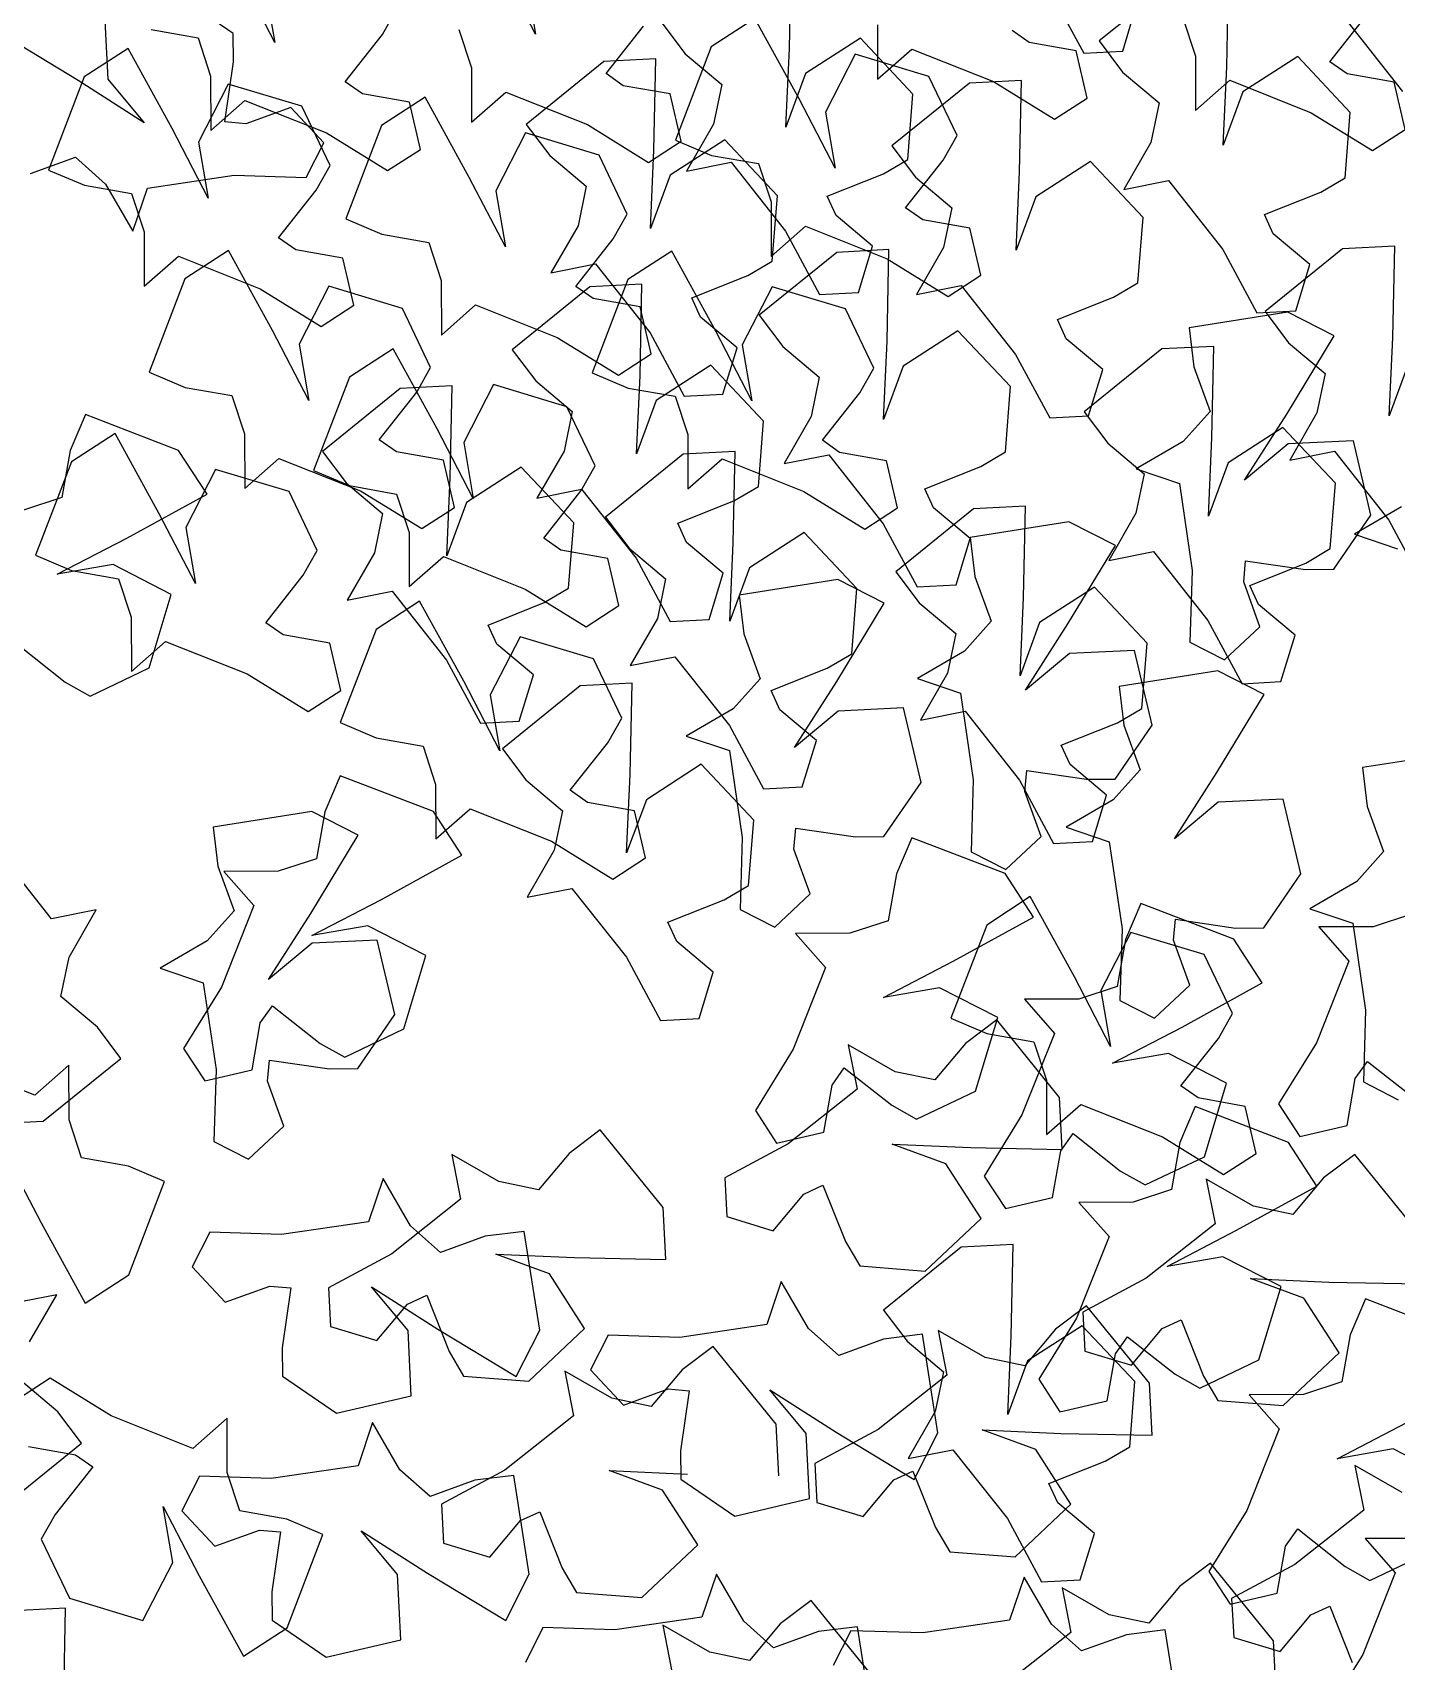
# Model space of a CAD drawing. Header units: millimetres. Extents: x 441061 to 442903, y 4515148 to 4515613.
# Drawn here: x 442316.4019 to 442316.5691, y 4515547.2613 to 4515547.461 of the extents above; entities that cross this region are included whole.
import ezdxf

# ---------------------------------------------------------------- set-up
doc = ezdxf.new("R2010")
doc.units = ezdxf.units.MM
doc.linetypes.add('CONTINUA', pattern=[0])
doc.layers.add('01_piscinas', color=254, linetype='Continuous')

# ---------------------------------------------------------------- blocks, each defined once
blk = doc.blocks.new('A$C21391103')
at = {"layer": '01_piscinas'}
for p, q in [((165.1853, 94.6298), (165.1498, 94.6981)), ((165.4343, 94.6156), (165.4362, 94.7054)), ((164.9294, 94.6217), (164.8939, 94.69)), ((164.9199, 94.6767), (164.9294, 94.6217)), ((165.1758, 94.6848), (165.1853, 94.6298)), ((165.8142, 94.6847), (165.738, 94.6231)), ((165.8633, 94.5977), (165.8652, 94.6874)), ((164.8887, 94.6304), (164.8357, 94.6668)), ((165.6896, 94.6731), (165.723, 94.6111)), ((164.7624, 94.6495), (164.7656, 94.5856)), ((165.0352, 94.6296), (165.0489, 94.6539)), ((165.4005, 94.6452), (165.3576, 94.6174)), ((165.4437, 94.5665), (165.4005, 94.6452)), ((165.7612, 94.6131), (165.7749, 94.6585)), ((165.8201, 94.6459), (165.8325, 94.6083)), ((165.9645, 94.6027), (166.0013, 94.6493)), ((164.7364, 94.5842), (164.6596, 94.6307)), ((164.808, 94.6344), (164.8541, 94.6262)), ((164.889, 94.6026), (164.8887, 94.6304)), ((164.9984, 94.583), (165.0352, 94.6296)), ((165.11, 94.6343), (165.1223, 94.5967)), ((165.2544, 94.5911), (165.2912, 94.6377)), ((165.309, 94.641), (165.3321, 94.6104)), ((165.5207, 94.639), (165.5208, 94.5857)), ((165.6695, 94.6215), (165.6527, 94.6334)), ((165.9823, 94.6412), (166.0357, 94.5736)), ((164.7854, 94.6158), (164.7425, 94.5879)), ((164.8286, 94.5371), (164.7854, 94.6158)), ((164.8541, 94.6262), (164.8664, 94.5886)), ((165.3576, 94.6174), (165.3225, 94.5259)), ((165.4309, 94.5387), (165.4343, 94.6156)), ((165.5039, 94.6258), (165.4502, 94.5911)), ((165.5555, 94.571), (165.5039, 94.6258)), ((165.5208, 94.5857), (165.5544, 94.6152)), ((165.5544, 94.6152), (165.6345, 94.5833)), ((165.7156, 94.6134), (165.6695, 94.6215)), ((165.7264, 94.5671), (165.7156, 94.6134)), ((165.723, 94.6111), (165.7612, 94.6131)), ((165.738, 94.6231), (165.7611, 94.5924)), ((164.8804, 94.5438), (164.889, 94.6026)), ((165.1223, 94.5967), (165.1225, 94.5434)), ((165.2522, 94.6029), (165.1761, 94.5413)), ((165.3033, 94.6056), (165.2522, 94.6029)), ((165.3014, 94.5159), (165.3033, 94.6056)), ((165.3321, 94.6104), (165.368, 94.5803)), ((165.4989, 94.6101), (165.4697, 94.5532)), ((165.571, 94.5884), (165.4989, 94.6101)), ((165.8325, 94.6083), (165.8326, 94.555)), ((165.8598, 94.5208), (165.8633, 94.5977)), ((165.9329, 94.6078), (165.8791, 94.5731)), ((165.9845, 94.553), (165.9329, 94.6078)), ((165.9813, 94.5908), (165.9645, 94.6027)), ((164.7425, 94.5879), (164.7074, 94.4965)), ((164.8013, 94.5427), (164.7364, 94.5842)), ((164.7656, 94.5856), (164.8013, 94.5427)), ((164.8664, 94.5886), (164.8666, 94.5353)), ((165.0153, 94.5711), (164.9984, 94.583)), ((165.2712, 94.5792), (165.2544, 94.5911)), ((165.4502, 94.5911), (165.4309, 94.5387)), ((165.6109, 94.5817), (165.5347, 94.5201)), ((165.5987, 94.5304), (165.571, 94.5884)), ((165.6619, 94.5844), (165.6109, 94.5817)), ((165.6345, 94.5833), (165.6944, 94.5463)), ((165.66, 94.4947), (165.6619, 94.5844)), ((165.7611, 94.5924), (165.7969, 94.5623)), ((165.8326, 94.555), (165.8662, 94.5845)), ((165.8662, 94.5845), (165.9462, 94.5526)), ((166.0274, 94.5826), (165.9813, 94.5908)), ((166.0382, 94.5364), (166.0274, 94.5826)), ((164.8838, 94.5807), (164.8546, 94.5238)), ((164.8666, 94.5353), (164.9001, 94.5648)), ((164.9559, 94.559), (164.8838, 94.5807)), ((164.9001, 94.5648), (164.9802, 94.5329)), ((165.0614, 94.563), (165.0153, 94.5711)), ((165.077, 94.568), (165.0341, 94.5402)), ((165.1202, 94.4893), (165.077, 94.568)), ((165.1225, 94.5434), (165.1561, 94.5729)), ((165.1561, 94.5729), (165.2361, 94.541)), ((165.3173, 94.5711), (165.2712, 94.5792)), ((165.3281, 94.5248), (165.3173, 94.5711)), ((165.368, 94.5803), (165.3598, 94.5416)), ((165.4792, 94.4982), (165.4437, 94.5665)), ((165.5505, 94.5069), (165.5555, 94.571)), ((165.6944, 94.5463), (165.7264, 94.5671)), ((165.8791, 94.5731), (165.8598, 94.5208)), ((164.945, 94.5579), (164.901, 94.5419)), ((164.9775, 94.5232), (164.945, 94.5579)), ((164.9836, 94.501), (164.9559, 94.559)), ((165.0722, 94.5167), (165.0614, 94.563)), ((165.4697, 94.5532), (165.4792, 94.4982)), ((165.7969, 94.5623), (165.7888, 94.5236)), ((165.9462, 94.5526), (166.0062, 94.5156)), ((165.9795, 94.4889), (165.9845, 94.553)), ((164.8641, 94.4688), (164.8286, 94.5371)), ((164.901, 94.5419), (164.8804, 94.5438)), ((164.9802, 94.5329), (165.0401, 94.4959)), ((165.0341, 94.5402), (164.999, 94.4487)), ((165.1754, 94.5329), (165.1462, 94.476)), ((165.2475, 94.5112), (165.1754, 94.5329)), ((165.1761, 94.5413), (165.1991, 94.5106)), ((165.2361, 94.541), (165.2961, 94.504)), ((165.3598, 94.5416), (165.3333, 94.4953)), ((166.0062, 94.5156), (166.0382, 94.5364)), ((164.8546, 94.5238), (164.8641, 94.4688)), ((164.9601, 94.4892), (164.9775, 94.5232)), ((165.2961, 94.504), (165.3281, 94.5248)), ((165.371, 94.526), (165.3172, 94.4913)), ((165.3225, 94.5259), (165.3578, 94.5109)), ((165.4225, 94.4712), (165.371, 94.526)), ((165.5347, 94.5201), (165.5578, 94.4895)), ((165.585, 94.5062), (165.5987, 94.5304)), ((165.7888, 94.5236), (165.7623, 94.4773)), ((164.6898, 94.493), (164.7338, 94.509)), ((164.7338, 94.509), (164.7633, 94.4826)), ((164.9699, 94.4768), (164.9836, 94.501)), ((165.0401, 94.4959), (165.0722, 94.5167)), ((165.1991, 94.5106), (165.235, 94.4805)), ((165.2752, 94.4532), (165.2475, 94.5112)), ((165.2979, 94.439), (165.3014, 94.5159)), ((165.3333, 94.4953), (165.3771, 94.5041)), ((165.3578, 94.5109), (165.4039, 94.5028)), ((165.3771, 94.5041), (165.4305, 94.4365)), ((165.4039, 94.5028), (165.4162, 94.4652)), ((165.5265, 94.4927), (165.5505, 94.5069)), ((165.5482, 94.4595), (165.585, 94.5062)), ((165.7297, 94.5048), (165.6759, 94.4701)), ((165.7812, 94.45), (165.7297, 94.5048)), ((164.7074, 94.4965), (164.7427, 94.4815)), ((164.8044, 94.4788), (164.8897, 94.4913)), ((164.8897, 94.4913), (164.9601, 94.4892)), ((165.1557, 94.421), (165.1202, 94.4893)), ((165.3172, 94.4913), (165.2979, 94.439)), ((165.4714, 94.4707), (165.5265, 94.4927)), ((165.5578, 94.4895), (165.5937, 94.4594)), ((165.6566, 94.4178), (165.66, 94.4947)), ((165.7623, 94.4773), (165.8061, 94.4861)), ((165.8061, 94.4861), (165.8595, 94.4185)), ((165.9555, 94.4747), (165.9795, 94.4889)), ((164.7427, 94.4815), (164.7888, 94.4733)), ((164.7633, 94.4826), (164.7901, 94.4365)), ((164.7888, 94.4733), (164.8011, 94.4357)), ((164.7901, 94.4365), (164.8044, 94.4788)), ((164.9331, 94.4301), (164.9699, 94.4768)), ((165.1462, 94.476), (165.1557, 94.421)), ((165.235, 94.4805), (165.2269, 94.4418)), ((165.4175, 94.4071), (165.4225, 94.4712)), ((165.48, 94.452), (165.4714, 94.4707)), ((165.6759, 94.4701), (165.6566, 94.4178)), ((165.9003, 94.4528), (165.9555, 94.4747)), ((165.2615, 94.429), (165.2752, 94.4532)), ((165.4162, 94.4652), (165.4164, 94.4118)), ((165.5651, 94.4476), (165.5482, 94.4595)), ((165.5937, 94.4594), (165.5855, 94.4206)), ((164.999, 94.4487), (165.0343, 94.4337)), ((165.2269, 94.4418), (165.2003, 94.3955)), ((165.4164, 94.4118), (165.4499, 94.4413)), ((165.4499, 94.4413), (165.53, 94.4095)), ((165.5159, 94.4219), (165.48, 94.452)), ((165.6112, 94.4395), (165.5651, 94.4476)), ((165.622, 94.3932), (165.6112, 94.4395)), ((165.7762, 94.3859), (165.7812, 94.45)), ((165.909, 94.434), (165.9003, 94.4528)), ((164.8011, 94.4357), (164.8013, 94.3824)), ((164.95, 94.4182), (164.9331, 94.4301)), ((165.0343, 94.4337), (165.0804, 94.4255)), ((165.0804, 94.4255), (165.0927, 94.388)), ((165.2247, 94.3823), (165.2615, 94.429)), ((165.4305, 94.4365), (165.4639, 94.3744)), ((165.5021, 94.3764), (165.5159, 94.4219)), ((165.9448, 94.4039), (165.909, 94.434)), ((166.0281, 94.4219), (165.977, 94.4192)), ((166.0262, 94.3322), (166.0281, 94.4219)), ((164.8013, 94.3824), (164.8348, 94.4119)), ((164.8348, 94.4119), (164.9149, 94.38)), ((164.884, 94.4175), (164.8412, 94.3897)), ((164.9273, 94.3389), (164.884, 94.4175)), ((164.9961, 94.4101), (164.95, 94.4182)), ((165.0069, 94.3638), (164.9961, 94.4101)), ((165.3188, 94.417), (165.2759, 94.3891)), ((165.362, 94.3383), (165.3188, 94.417)), ((165.3936, 94.3929), (165.4175, 94.4071)), ((165.4808, 94.4157), (165.4047, 94.3541)), ((165.5319, 94.4184), (165.4808, 94.4157)), ((165.53, 94.3287), (165.5319, 94.4184)), ((165.53, 94.4095), (165.5899, 94.3724)), ((165.5855, 94.4206), (165.559, 94.3744)), ((165.8595, 94.4185), (165.8929, 94.3564)), ((165.977, 94.4192), (165.9009, 94.3576)), ((164.8412, 94.3897), (164.8061, 94.2982)), ((165.2003, 94.3955), (165.2441, 94.4043)), ((165.2759, 94.3891), (165.2408, 94.2976)), ((165.2441, 94.4043), (165.2976, 94.3367)), ((165.3384, 94.371), (165.3936, 94.3929)), ((165.5899, 94.3724), (165.622, 94.3932)), ((165.931, 94.3584), (165.9448, 94.4039)), ((164.9149, 94.38), (164.9749, 94.343)), ((164.9825, 94.3824), (164.9533, 94.3255)), ((165.0546, 94.3607), (164.9825, 94.3824)), ((165.0927, 94.388), (165.0929, 94.3346)), ((165.2385, 94.3819), (165.1624, 94.3202)), ((165.2416, 94.3704), (165.2247, 94.3823)), ((165.2896, 94.3846), (165.2385, 94.3819)), ((165.2877, 94.2948), (165.2896, 94.3846)), ((165.4173, 94.3819), (165.388, 94.325)), ((165.4893, 94.3602), (165.4173, 94.3819)), ((165.4639, 94.3744), (165.5021, 94.3764)), ((165.559, 94.3744), (165.6028, 94.3831)), ((165.6028, 94.3831), (165.6562, 94.3155)), ((165.7522, 94.3717), (165.7762, 94.3859)), ((164.9749, 94.343), (165.0069, 94.3638)), ((165.0823, 94.3027), (165.0546, 94.3607)), ((165.0929, 94.3346), (165.1264, 94.3641)), ((165.1264, 94.3641), (165.2065, 94.3323)), ((165.2877, 94.3623), (165.2416, 94.3704)), ((165.2985, 94.316), (165.2877, 94.3623)), ((165.347, 94.3522), (165.3384, 94.371)), ((165.517, 94.3022), (165.4893, 94.3602)), ((165.6971, 94.3498), (165.7522, 94.3717)), ((165.8929, 94.3564), (165.931, 94.3584)), ((165.9009, 94.3576), (165.9239, 94.3269)), ((165.3829, 94.3221), (165.347, 94.3522)), ((165.4047, 94.3541), (165.4278, 94.3235)), ((165.7057, 94.331), (165.6971, 94.3498)), ((165.9232, 94.3569), (165.8264, 94.3416)), ((165.8264, 94.3416), (165.8311, 94.3035)), ((165.9687, 94.3337), (165.9232, 94.3569)), ((164.9627, 94.2705), (164.9273, 94.3389)), ((164.9533, 94.3255), (164.9627, 94.2705)), ((165.2065, 94.3323), (165.2665, 94.2952)), ((165.2976, 94.3367), (165.331, 94.2746)), ((165.3975, 94.27), (165.362, 94.3383)), ((165.5265, 94.2518), (165.53, 94.3287)), ((165.5996, 94.3388), (165.5458, 94.3041)), ((165.6512, 94.284), (165.5996, 94.3388)), ((165.7416, 94.3009), (165.7057, 94.331)), ((165.9222, 94.257), (165.9687, 94.3337)), ((165.9239, 94.3269), (165.9598, 94.2968)), ((166.0227, 94.2553), (166.0262, 94.3322)), ((165.0454, 94.3211), (165.0026, 94.2932)), ((165.0887, 94.2424), (165.0454, 94.3211)), ((165.1624, 94.3202), (165.1854, 94.2896)), ((165.2665, 94.2952), (165.2985, 94.316)), ((165.3691, 94.2766), (165.3829, 94.3221)), ((165.388, 94.325), (165.3975, 94.27)), ((165.4278, 94.3235), (165.4636, 94.2934)), ((165.6562, 94.3155), (165.6896, 94.2534)), ((165.7996, 94.3209), (165.7234, 94.2592)), ((165.8506, 94.3235), (165.7996, 94.3209)), ((165.8487, 94.2338), (165.8506, 94.3235)), ((164.8061, 94.2982), (164.8414, 94.2832)), ((165.0026, 94.2932), (164.9674, 94.2018)), ((165.0686, 94.2785), (165.0823, 94.3027)), ((165.2408, 94.2976), (165.2761, 94.2826)), ((165.2842, 94.2179), (165.2877, 94.2948)), ((165.3573, 94.3049), (165.3035, 94.2703)), ((165.4088, 94.2501), (165.3573, 94.3049)), ((165.4636, 94.2934), (165.4555, 94.2546)), ((165.5034, 94.2779), (165.517, 94.3022)), ((165.5458, 94.3041), (165.5265, 94.2518)), ((165.7278, 94.2554), (165.7416, 94.3009)), ((165.8311, 94.3035), (165.8471, 94.2595)), ((165.9598, 94.2968), (165.9517, 94.2581)), ((166.042, 94.3076), (166.0227, 94.2553)), ((164.8414, 94.2832), (164.8874, 94.2751)), ((165.0524, 94.282), (164.9763, 94.2203)), ((165.0318, 94.2319), (165.0686, 94.2785)), ((165.1035, 94.2846), (165.0524, 94.282)), ((165.1016, 94.1949), (165.1035, 94.2846)), ((165.1439, 94.286), (165.1147, 94.2291)), ((165.2159, 94.2643), (165.1439, 94.286)), ((165.1854, 94.2896), (165.2213, 94.2595)), ((165.2761, 94.2826), (165.3222, 94.2745)), ((165.4666, 94.2313), (165.5034, 94.2779)), ((165.6461, 94.2199), (165.6512, 94.284)), ((164.8874, 94.2751), (164.8998, 94.2375)), ((165.2436, 94.2063), (165.2159, 94.2643)), ((165.3035, 94.2703), (165.2842, 94.2179)), ((165.3222, 94.2745), (165.3345, 94.2369)), ((165.331, 94.2746), (165.3691, 94.2766)), ((164.7436, 94.2566), (164.7286, 94.2213)), ((164.8351, 94.2214), (164.7436, 94.2566)), ((165.2213, 94.2595), (165.2132, 94.2208)), ((165.4038, 94.186), (165.4088, 94.2501)), ((165.4555, 94.2546), (165.429, 94.2084)), ((165.6896, 94.2534), (165.7278, 94.2554)), ((165.7234, 94.2592), (165.7465, 94.2286)), ((165.8471, 94.2595), (165.8207, 94.2301)), ((165.8808, 94.1921), (165.9222, 94.257)), ((165.9517, 94.2581), (165.9251, 94.2118)), ((164.7728, 94.2379), (164.73, 94.2101)), ((164.8161, 94.1593), (164.7728, 94.2379)), ((164.8998, 94.2375), (164.8999, 94.1841)), ((165.0487, 94.2199), (165.0318, 94.2319)), ((165.1241, 94.1741), (165.0887, 94.2424)), ((165.3345, 94.2369), (165.3347, 94.1836)), ((165.4834, 94.2194), (165.4666, 94.2313)), ((165.8207, 94.2301), (165.7746, 94.2033)), ((165.8453, 94.1569), (165.8487, 94.2338)), ((165.9184, 94.2439), (165.8646, 94.2092)), ((165.9699, 94.1891), (165.9184, 94.2439)), ((165.9876, 94.2309), (165.9237, 94.2278)), ((166.0048, 94.1577), (165.9876, 94.2309)), ((164.7286, 94.2213), (164.7205, 94.1752)), ((164.8629, 94.1786), (164.8351, 94.2214)), ((164.8999, 94.1841), (164.9335, 94.2136)), ((164.9335, 94.2136), (165.0136, 94.1818)), ((164.9763, 94.2203), (164.9993, 94.1897)), ((165.0948, 94.2118), (165.0487, 94.2199)), ((165.1147, 94.2291), (165.1241, 94.1741)), ((165.2132, 94.2208), (165.1866, 94.1745)), ((165.3301, 94.2177), (165.2539, 94.156)), ((165.3811, 94.2204), (165.3301, 94.2177)), ((165.3792, 94.1306), (165.3811, 94.2204)), ((165.429, 94.2084), (165.4728, 94.2171)), ((165.4728, 94.2171), (165.5262, 94.1495)), ((165.5295, 94.2112), (165.4834, 94.2194)), ((165.6222, 94.2057), (165.6461, 94.2199)), ((165.7465, 94.2286), (165.7824, 94.1985)), ((165.9237, 94.2278), (165.8808, 94.1921)), ((165.9251, 94.2118), (165.9689, 94.2206)), ((165.9689, 94.2206), (166.0224, 94.153)), ((164.73, 94.2101), (164.6948, 94.1186)), ((164.8713, 94.2028), (164.8421, 94.1459)), ((164.9434, 94.1812), (164.8713, 94.2028)), ((164.9674, 94.2018), (165.0027, 94.1868)), ((165.1056, 94.1655), (165.0948, 94.2118)), ((165.1712, 94.205), (165.1174, 94.1704)), ((165.2227, 94.1502), (165.1712, 94.205)), ((165.23, 94.182), (165.2436, 94.2063)), ((165.3347, 94.1836), (165.3683, 94.2131)), ((165.3683, 94.2131), (165.4483, 94.1812)), ((165.5403, 94.165), (165.5295, 94.2112)), ((165.567, 94.1838), (165.6222, 94.2057)), ((165.7824, 94.1985), (165.7742, 94.1598)), ((165.7746, 94.2033), (165.8169, 94.1889)), ((165.8646, 94.2092), (165.8453, 94.1569)), ((164.9993, 94.1897), (165.0352, 94.1596)), ((165.0027, 94.1868), (165.0488, 94.1786)), ((165.0136, 94.1818), (165.0735, 94.1447)), ((165.0981, 94.118), (165.1016, 94.1949)), ((165.1866, 94.1745), (165.2304, 94.1832)), ((165.1932, 94.1354), (165.23, 94.182)), ((165.2304, 94.1832), (165.2839, 94.1156)), ((165.3799, 94.1719), (165.4038, 94.186)), ((165.4483, 94.1812), (165.5083, 94.1442)), ((165.5757, 94.165), (165.567, 94.1838)), ((165.8169, 94.1889), (165.8293, 94.1037)), ((165.9649, 94.125), (165.9699, 94.1891)), ((164.7205, 94.1752), (164.6829, 94.1628)), ((164.7843, 94.1353), (164.8629, 94.1786)), ((164.971, 94.1231), (164.9434, 94.1812)), ((165.0488, 94.1786), (165.0612, 94.141)), ((165.0735, 94.1447), (165.1056, 94.1655)), ((165.1174, 94.1704), (165.0981, 94.118)), ((165.3247, 94.1499), (165.3799, 94.1719)), ((165.6658, 94.1667), (165.6148, 94.164)), ((165.6639, 94.077), (165.6658, 94.1667)), ((166.0347, 94.166), (165.9886, 94.1392)), ((164.8515, 94.0909), (164.8161, 94.1593)), ((165.0352, 94.1596), (165.0271, 94.1209)), ((165.2177, 94.0861), (165.2227, 94.1502)), ((165.2539, 94.156), (165.277, 94.1254)), ((165.3333, 94.1311), (165.3247, 94.1499)), ((165.5083, 94.1442), (165.5403, 94.165)), ((165.5262, 94.1495), (165.5596, 94.0874)), ((165.6148, 94.164), (165.5386, 94.1024)), ((165.6115, 94.1349), (165.5757, 94.165)), ((165.7084, 94.1512), (165.6116, 94.1359)), ((165.754, 94.128), (165.7084, 94.1512)), ((165.7742, 94.1598), (165.7477, 94.1135)), ((165.9684, 94.1047), (166.0048, 94.1577)), ((166.0224, 94.153), (166.0558, 94.0909)), ((164.7159, 94.0999), (164.7843, 94.1353)), ((164.8421, 94.1459), (164.8515, 94.0909)), ((165.0612, 94.141), (165.0613, 94.0877)), ((165.21, 94.1235), (165.1932, 94.1354)), ((165.4488, 94.1407), (165.3951, 94.1061)), ((165.5004, 94.0859), (165.4488, 94.1407)), ((165.5977, 94.0894), (165.6115, 94.1349)), ((165.6116, 94.1359), (165.6163, 94.0978)), ((165.9886, 94.1392), (166.0309, 94.1249)), ((164.6948, 94.1186), (164.7301, 94.1036)), ((164.9574, 94.0989), (164.971, 94.1231)), ((165.0271, 94.1209), (165.0005, 94.0746)), ((165.2561, 94.1154), (165.21, 94.1235)), ((165.277, 94.1254), (165.3128, 94.0953)), ((165.3692, 94.101), (165.3333, 94.1311)), ((165.3758, 94.0537), (165.3792, 94.1306)), ((165.7075, 94.0512), (165.754, 94.128)), ((165.7477, 94.1135), (165.7915, 94.1222)), ((165.7915, 94.1222), (165.8449, 94.0546)), ((165.9409, 94.1109), (165.9649, 94.125)), ((164.7709, 94.1093), (164.7159, 94.0999)), ((164.7301, 94.1036), (164.7762, 94.0955)), ((164.8278, 94.0801), (164.7709, 94.1093)), ((165.0613, 94.0877), (165.0949, 94.1172)), ((165.0949, 94.1172), (165.175, 94.0853)), ((165.2669, 94.0691), (165.2561, 94.1154)), ((165.2839, 94.1156), (165.3173, 94.0536)), ((165.3951, 94.1061), (165.3758, 94.0537)), ((165.5386, 94.1024), (165.5617, 94.0717)), ((165.8293, 94.1037), (165.8272, 94.0332)), ((165.8799, 94.0924), (165.8818, 94.1129)), ((165.8818, 94.1129), (165.9406, 94.1044)), ((165.8858, 94.0889), (165.9409, 94.1109)), ((165.9406, 94.1044), (165.9684, 94.1047)), ((164.7762, 94.0955), (164.7886, 94.0579)), ((164.9206, 94.0523), (164.9574, 94.0989)), ((165.175, 94.0853), (165.2349, 94.0483)), ((165.1938, 94.072), (165.2177, 94.0861)), ((165.3128, 94.0953), (165.3047, 94.0566)), ((165.3554, 94.0556), (165.3692, 94.101)), ((165.4818, 94.0947), (165.385, 94.0794)), ((165.5273, 94.0715), (165.4818, 94.0947)), ((165.4954, 94.0218), (165.5004, 94.0859)), ((165.5596, 94.0874), (165.5977, 94.0894)), ((165.6163, 94.0978), (165.6323, 94.0538)), ((165.7335, 94.0871), (165.6797, 94.0524)), ((165.7851, 94.0323), (165.7335, 94.0871)), ((165.8959, 94.0484), (165.8799, 94.0924)), ((165.8944, 94.0701), (165.8858, 94.0889)), ((164.8062, 94.0081), (164.8278, 94.0801)), ((165.0005, 94.0746), (165.0444, 94.0833)), ((165.0715, 94.0736), (165.0287, 94.0458)), ((165.0444, 94.0833), (165.0978, 94.0157)), ((165.1147, 93.995), (165.0715, 94.0736)), ((165.1386, 94.05), (165.1938, 94.072)), ((165.385, 94.0794), (165.3896, 94.0414)), ((165.4808, 93.9948), (165.5273, 94.0715)), ((165.5617, 94.0717), (165.5975, 94.0416)), ((165.6605, 94.0001), (165.6639, 94.077)), ((165.9303, 94.04), (165.8944, 94.0701)), ((164.7886, 94.0579), (164.7887, 94.0046)), ((165.2349, 94.0483), (165.2669, 94.0691)), ((165.3047, 94.0566), (165.2782, 94.0103)), ((165.3173, 94.0536), (165.3554, 94.0556)), ((165.6323, 94.0538), (165.6059, 94.0244)), ((165.8449, 94.0546), (165.8783, 93.9925)), ((164.9375, 94.0404), (164.9206, 94.0523)), ((164.9835, 94.0322), (164.9375, 94.0404)), ((165.0287, 94.0458), (164.9935, 93.9543)), ((165.1472, 94.0312), (165.1386, 94.05)), ((165.17, 94.0385), (165.1407, 93.9816)), ((165.242, 94.0168), (165.17, 94.0385)), ((165.3896, 94.0414), (165.4056, 93.9974)), ((165.5975, 94.0416), (165.5894, 94.0029)), ((165.6797, 94.0524), (165.6605, 94.0001)), ((165.666, 93.9863), (165.7075, 94.0512)), ((165.8612, 94.0159), (165.8959, 94.0484)), ((165.9165, 93.9946), (165.9303, 94.04)), ((164.6773, 94.0308), (164.7239, 93.994)), ((164.7887, 94.0046), (164.8223, 94.034)), ((164.8223, 94.034), (164.9024, 94.0022)), ((164.9943, 93.9859), (164.9835, 94.0322)), ((165.1831, 94.0011), (165.1472, 94.0312)), ((165.4714, 94.0077), (165.4954, 94.0218)), ((165.6059, 94.0244), (165.5598, 93.9975)), ((165.7089, 94.022), (165.666, 93.9863)), ((165.7728, 94.0252), (165.7089, 94.022)), ((165.7901, 93.9519), (165.7728, 94.0252)), ((165.7801, 93.9682), (165.7851, 94.0323)), ((165.8272, 94.0332), (165.8612, 94.0159)), ((164.7482, 93.9804), (164.8062, 94.0081)), ((165.0978, 94.0157), (165.1312, 93.9537)), ((165.2697, 93.9588), (165.242, 94.0168)), ((165.2782, 94.0103), (165.322, 94.019)), ((165.322, 94.019), (165.3754, 93.9514)), ((165.4162, 93.9857), (165.4714, 94.0077)), ((164.7239, 93.994), (164.7482, 93.9804)), ((164.9024, 94.0022), (164.9623, 93.9651)), ((165.1502, 93.9266), (165.1147, 93.995)), ((165.2289, 93.9903), (165.1528, 93.9287)), ((165.1693, 93.9557), (165.1831, 94.0011)), ((165.28, 93.993), (165.2289, 93.9903)), ((165.2781, 93.9033), (165.28, 93.993)), ((165.4056, 93.9974), (165.3792, 93.9679)), ((165.4393, 93.9299), (165.4808, 93.9948)), ((165.5598, 93.9975), (165.6021, 93.9832)), ((165.5894, 94.0029), (165.5629, 93.9566)), ((165.8544, 94.0052), (165.7577, 93.9899)), ((165.7577, 93.9899), (165.7623, 93.9519)), ((165.9, 93.982), (165.8544, 94.0052)), ((165.8783, 93.9925), (165.9165, 93.9946)), ((164.9623, 93.9651), (164.9943, 93.9859)), ((165.1407, 93.9816), (165.1502, 93.9266)), ((165.4249, 93.9669), (165.4162, 93.9857)), ((165.6021, 93.9832), (165.6146, 93.898)), ((165.8535, 93.9053), (165.9, 93.982)), ((165.2561, 93.9346), (165.2697, 93.9588)), ((165.3792, 93.9679), (165.3331, 93.9411)), ((165.4607, 93.9368), (165.4249, 93.9669)), ((165.4822, 93.9656), (165.4393, 93.9299)), ((165.5461, 93.9687), (165.4822, 93.9656)), ((165.5634, 93.8955), (165.5461, 93.9687)), ((165.5629, 93.9566), (165.6067, 93.9654)), ((165.6067, 93.9654), (165.6601, 93.8978)), ((165.7561, 93.954), (165.7801, 93.9682)), ((164.9935, 93.9543), (165.0288, 93.9393)), ((165.1312, 93.9537), (165.1693, 93.9557)), ((165.3754, 93.9514), (165.4088, 93.8894)), ((165.7009, 93.9321), (165.7561, 93.954)), ((165.7537, 93.8989), (165.7901, 93.9519)), ((165.7623, 93.9519), (165.7783, 93.9079)), ((165.0288, 93.9393), (165.0749, 93.9312)), ((165.0749, 93.9312), (165.0872, 93.8936)), ((165.1528, 93.9287), (165.1758, 93.898)), ((165.2193, 93.888), (165.2561, 93.9346)), ((165.3331, 93.9411), (165.3755, 93.9268)), ((165.3755, 93.9268), (165.3879, 93.8415)), ((165.4469, 93.8914), (165.4607, 93.9368)), ((165.7096, 93.9133), (165.7009, 93.9321)), ((165.3477, 93.9134), (165.2939, 93.8787)), ((165.3992, 93.8586), (165.3477, 93.9134)), ((165.7454, 93.8832), (165.7096, 93.9133)), ((166.0934, 93.9254), (165.9966, 93.9101)), ((165.9966, 93.9101), (166.0012, 93.872)), ((164.9935, 93.9022), (164.9785, 93.8669)), ((165.085, 93.867), (164.9935, 93.9022)), ((165.0872, 93.8936), (165.0874, 93.8402)), ((165.1758, 93.898), (165.2117, 93.8679)), ((165.2746, 93.8264), (165.2781, 93.9033)), ((165.527, 93.8425), (165.5634, 93.8955)), ((165.6146, 93.898), (165.6125, 93.8275)), ((165.6601, 93.8978), (165.6935, 93.8357)), ((165.6652, 93.8866), (165.6671, 93.9072)), ((165.6671, 93.9072), (165.7258, 93.8987)), ((165.7258, 93.8987), (165.7537, 93.8989)), ((165.7783, 93.9079), (165.7519, 93.8784)), ((165.812, 93.8404), (165.8535, 93.9053)), ((165.2361, 93.876), (165.2193, 93.888)), ((165.2939, 93.8787), (165.2746, 93.8264)), ((165.4088, 93.8894), (165.4469, 93.8914)), ((165.6812, 93.8427), (165.6652, 93.8866)), ((165.7519, 93.8784), (165.7058, 93.8516)), ((165.7316, 93.8377), (165.7454, 93.8832)), ((165.9188, 93.8792), (165.8549, 93.8761)), ((165.9361, 93.806), (165.9188, 93.8792)), ((164.9656, 93.867), (164.8688, 93.8517)), ((165.0112, 93.8438), (164.9656, 93.867)), ((164.9785, 93.8669), (164.9704, 93.8208)), ((165.1128, 93.8242), (165.085, 93.867)), ((165.0874, 93.8402), (165.121, 93.8697)), ((165.121, 93.8697), (165.201, 93.8379)), ((165.2117, 93.8679), (165.2036, 93.8292)), ((165.2822, 93.8679), (165.2361, 93.876)), ((165.293, 93.8216), (165.2822, 93.8679)), ((165.8549, 93.8761), (165.812, 93.8404)), ((166.0012, 93.872), (166.0172, 93.828)), ((164.8688, 93.8517), (164.8735, 93.8136)), ((165.3942, 93.7945), (165.3992, 93.8586)), ((165.4385, 93.8302), (165.4404, 93.8508)), ((165.4404, 93.8508), (165.4992, 93.8422)), ((165.7058, 93.8516), (165.7481, 93.8373)), ((164.9647, 93.767), (165.0112, 93.8438)), ((165.201, 93.8379), (165.261, 93.8008)), ((165.3879, 93.8415), (165.3858, 93.771)), ((165.4545, 93.7862), (165.4385, 93.8302)), ((165.4992, 93.8422), (165.527, 93.8425)), ((165.5543, 93.8413), (165.5393, 93.806)), ((165.6458, 93.8062), (165.5543, 93.8413)), ((165.6465, 93.8102), (165.6812, 93.8427)), ((165.6935, 93.8357), (165.7316, 93.8377)), ((165.7481, 93.8373), (165.7606, 93.752)), ((164.7104, 93.7618), (164.657, 93.8294)), ((164.8735, 93.8136), (164.8895, 93.7696)), ((164.9704, 93.8208), (164.9328, 93.8084)), ((165.0341, 93.7809), (165.1128, 93.8242)), ((165.2036, 93.8292), (165.177, 93.7829)), ((165.261, 93.8008), (165.293, 93.8216)), ((165.6125, 93.8275), (165.6465, 93.8102)), ((166.0172, 93.828), (165.9909, 93.7985)), ((164.9328, 93.8084), (164.8794, 93.8083)), ((164.8794, 93.8083), (164.9089, 93.7747)), ((165.5393, 93.806), (165.5312, 93.7599)), ((165.6736, 93.7633), (165.6458, 93.8062)), ((165.8997, 93.753), (165.9361, 93.806)), ((165.9909, 93.7985), (165.9447, 93.7717)), ((165.177, 93.7829), (165.2209, 93.7917)), ((165.2209, 93.7917), (165.2743, 93.7241)), ((165.3703, 93.7803), (165.3942, 93.7945)), ((165.4198, 93.7537), (165.4545, 93.7862)), ((165.6706, 93.7836), (165.6278, 93.7557)), ((165.7139, 93.7049), (165.6706, 93.7836)), ((164.7542, 93.7706), (164.7104, 93.7618)), ((164.7277, 93.7243), (164.7542, 93.7706)), ((164.8895, 93.7696), (164.8631, 93.7402)), ((164.9089, 93.7747), (164.8771, 93.6946)), ((164.9232, 93.7022), (164.9647, 93.767)), ((164.9658, 93.7455), (165.0341, 93.7809)), ((165.3151, 93.7584), (165.3703, 93.7803)), ((165.3858, 93.771), (165.4198, 93.7537)), ((165.7789, 93.7769), (165.7639, 93.7416)), ((165.8703, 93.7417), (165.7789, 93.7769)), ((165.9447, 93.7717), (165.9871, 93.7574)), ((166.0446, 93.7663), (166.007, 93.7539)), ((165.0208, 93.7549), (164.9658, 93.7455)), ((165.0777, 93.7257), (165.0208, 93.7549)), ((165.3237, 93.7396), (165.3151, 93.7584)), ((165.5312, 93.7599), (165.4936, 93.7476)), ((165.6278, 93.7557), (165.5927, 93.6643)), ((165.595, 93.7201), (165.6736, 93.7633)), ((165.7606, 93.752), (165.7585, 93.6816)), ((165.8112, 93.7407), (165.8131, 93.7613)), ((165.8131, 93.7613), (165.8718, 93.7527)), ((165.8718, 93.7527), (165.8997, 93.753)), ((166.007, 93.7539), (165.9536, 93.7538)), ((165.9536, 93.7538), (165.9831, 93.7202)), ((165.9871, 93.7574), (165.9995, 93.6721)), ((164.8631, 93.7402), (164.817, 93.7134)), ((164.9661, 93.7379), (164.9232, 93.7022)), ((165.03, 93.741), (164.9661, 93.7379)), ((165.0473, 93.6678), (165.03, 93.741)), ((165.3596, 93.7095), (165.3237, 93.7396)), ((165.4936, 93.7476), (165.4403, 93.7474)), ((165.4403, 93.7474), (165.4698, 93.7139)), ((165.7691, 93.7485), (165.7399, 93.6916)), ((165.7639, 93.7416), (165.7557, 93.6955)), ((165.8412, 93.7268), (165.7691, 93.7485)), ((165.8272, 93.6967), (165.8112, 93.7407)), ((165.8982, 93.6989), (165.8703, 93.7417)), ((164.7196, 93.6856), (164.7277, 93.7243)), ((165.056, 93.6537), (165.0777, 93.7257)), ((165.2743, 93.7241), (165.3077, 93.662)), ((165.5267, 93.6846), (165.595, 93.7201)), ((165.8689, 93.6688), (165.8412, 93.7268)), ((165.9831, 93.7202), (165.9513, 93.6401)), ((164.817, 93.7134), (164.8593, 93.699)), ((165.3458, 93.664), (165.3596, 93.7095)), ((165.4698, 93.7139), (165.4379, 93.6338)), ((165.7493, 93.6366), (165.7139, 93.7049)), ((164.8771, 93.6946), (164.84, 93.6347)), ((164.8593, 93.699), (164.8718, 93.6138)), ((165.5816, 93.6941), (165.5267, 93.6846)), ((165.6386, 93.6649), (165.5816, 93.6941)), ((165.7557, 93.6955), (165.7181, 93.6831)), ((165.7399, 93.6916), (165.7493, 93.6366)), ((165.7925, 93.6642), (165.8272, 93.6967)), ((165.8195, 93.6556), (165.8982, 93.6989)), ((164.7554, 93.6555), (164.7196, 93.6856)), ((164.9152, 93.6596), (164.9271, 93.6764)), ((164.9271, 93.6764), (164.9738, 93.6396)), ((165.7181, 93.6831), (165.6648, 93.683)), ((165.6648, 93.683), (165.6943, 93.6494)), ((165.7585, 93.6816), (165.7925, 93.6642)), ((165.9995, 93.6721), (165.9974, 93.6017)), ((164.7785, 93.6248), (164.7554, 93.6555)), ((164.9071, 93.6135), (164.9152, 93.6596)), ((165.0109, 93.6148), (165.0473, 93.6678)), ((165.3077, 93.662), (165.3458, 93.664)), ((165.5927, 93.6643), (165.628, 93.6493)), ((165.6376, 93.6626), (165.6069, 93.6395)), ((165.6169, 93.5928), (165.6386, 93.6649)), ((165.6992, 93.5865), (165.6376, 93.6626)), ((165.7512, 93.6202), (165.8195, 93.6556)), ((165.8552, 93.6445), (165.8689, 93.6688)), ((164.9738, 93.6396), (164.998, 93.626)), ((164.998, 93.626), (165.056, 93.6537)), ((165.4918, 93.6383), (165.5006, 93.5945)), ((165.5381, 93.6118), (165.4918, 93.6383)), ((165.6069, 93.6395), (165.5768, 93.6037)), ((165.628, 93.6493), (165.6741, 93.6411)), ((165.6943, 93.6494), (165.6624, 93.5694)), ((165.6741, 93.6411), (165.6864, 93.6035)), ((165.8184, 93.5979), (165.8552, 93.6445)), ((165.9513, 93.6401), (165.9142, 93.5802)), ((164.7023, 93.5632), (164.7785, 93.6248)), ((164.84, 93.6347), (164.8608, 93.6027)), ((164.9224, 93.6025), (164.9243, 93.623)), ((164.9243, 93.623), (164.983, 93.6145)), ((165.4379, 93.6338), (165.4009, 93.5738)), ((165.8062, 93.6297), (165.7512, 93.6202)), ((165.8631, 93.6004), (165.8062, 93.6297)), ((165.9894, 93.605), (166.0014, 93.6219)), ((166.0014, 93.6219), (166.048, 93.5851)), ((164.6939, 93.5886), (164.6138, 93.6205)), ((164.7274, 93.6181), (164.6939, 93.5886)), ((164.7276, 93.5647), (164.7274, 93.6181)), ((164.8608, 93.6027), (164.9071, 93.6135)), ((164.8718, 93.6138), (164.8697, 93.5433)), ((164.983, 93.6145), (165.0109, 93.6148)), ((165.4761, 93.5987), (165.488, 93.6156)), ((165.488, 93.6156), (165.5346, 93.5788)), ((165.5768, 93.6037), (165.5381, 93.6118)), ((164.9384, 93.5585), (164.9224, 93.6025)), ((165.5006, 93.5945), (165.433, 93.5411)), ((165.4679, 93.5526), (165.4761, 93.5987)), ((165.5589, 93.5651), (165.6169, 93.5928)), ((165.6864, 93.6035), (165.6866, 93.5502)), ((165.8353, 93.586), (165.8184, 93.5979)), ((165.8414, 93.5284), (165.8631, 93.6004)), ((165.9813, 93.5589), (165.9894, 93.605)), ((165.9974, 93.6017), (166.0314, 93.5843)), ((165.5346, 93.5788), (165.5589, 93.5651)), ((165.6866, 93.5502), (165.7201, 93.5797)), ((165.7019, 93.5354), (165.6992, 93.5865)), ((165.7201, 93.5797), (165.8002, 93.5478)), ((165.8323, 93.5775), (165.8173, 93.5422)), ((165.9238, 93.5423), (165.8323, 93.5775)), ((165.8814, 93.5778), (165.8353, 93.586)), ((165.8922, 93.5316), (165.8814, 93.5778)), ((165.9142, 93.5802), (165.935, 93.5482)), ((164.6513, 93.5605), (164.7023, 93.5632)), ((164.7399, 93.5272), (164.7276, 93.5647)), ((164.9037, 93.526), (164.9384, 93.5585)), ((165.4009, 93.5738), (165.4217, 93.5418)), ((165.6624, 93.5694), (165.6254, 93.5094)), ((165.935, 93.5482), (165.9813, 93.5589)), ((164.8697, 93.5433), (164.9037, 93.526)), ((165.2487, 93.5547), (165.2181, 93.5316)), ((165.3104, 93.4785), (165.2487, 93.5547)), ((165.4217, 93.5418), (165.4679, 93.5526)), ((165.7006, 93.5343), (165.7125, 93.5511)), ((165.7125, 93.5511), (165.7591, 93.5143)), ((165.8002, 93.5478), (165.8601, 93.5108)), ((165.8173, 93.5422), (165.8092, 93.4961)), ((165.9517, 93.4995), (165.9238, 93.5423)), ((164.6646, 93.5317), (164.7001, 93.4634)), ((164.786, 93.519), (164.7399, 93.5272)), ((165.103, 93.5304), (165.1117, 93.4866)), ((165.1493, 93.5039), (165.103, 93.5304)), ((165.2181, 93.5316), (165.188, 93.4958)), ((165.433, 93.5411), (165.3709, 93.5077)), ((165.5352, 93.5408), (165.6122, 93.5373)), ((165.5876, 93.5215), (165.5352, 93.5408)), ((165.6122, 93.5373), (165.7019, 93.5354)), ((165.6925, 93.4882), (165.7006, 93.5343)), ((165.7834, 93.5007), (165.8414, 93.5284)), ((165.8601, 93.5108), (165.8922, 93.5316)), ((165.9889, 93.5307), (165.9583, 93.5076)), ((166.0506, 93.4545), (165.9889, 93.5307)), ((164.8213, 93.504), (164.786, 93.519)), ((165.6223, 93.4677), (165.5876, 93.5215)), ((165.7591, 93.5143), (165.7834, 93.5007)), ((164.7862, 93.4126), (164.8213, 93.504)), ((165.0356, 93.5069), (165.0213, 93.4645)), ((165.0624, 93.4607), (165.0356, 93.5069)), ((165.188, 93.4958), (165.1493, 93.5039)), ((165.3709, 93.5077), (165.3729, 93.4696)), ((165.4485, 93.4916), (165.4672, 93.5003)), ((165.4672, 93.5003), (165.4892, 93.4451)), ((165.6254, 93.5094), (165.6462, 93.4774)), ((165.8092, 93.4961), (165.7716, 93.4837)), ((165.8432, 93.5064), (165.8519, 93.4626)), ((165.8894, 93.4799), (165.8432, 93.5064)), ((165.873, 93.4562), (165.9517, 93.4995)), ((165.9583, 93.5076), (165.9282, 93.4718)), ((165.1117, 93.4866), (165.0441, 93.4332)), ((165.3131, 93.4275), (165.3104, 93.4785)), ((165.4184, 93.4558), (165.4485, 93.4916)), ((165.6462, 93.4774), (165.6925, 93.4882)), ((165.7716, 93.4837), (165.7183, 93.4836)), ((165.7183, 93.4836), (165.7478, 93.45)), ((165.9282, 93.4718), (165.8894, 93.4799)), ((164.7001, 93.4634), (164.7433, 93.3847)), ((165.0213, 93.4645), (164.936, 93.4521)), ((165.3729, 93.4696), (165.4184, 93.4558)), ((165.5675, 93.4161), (165.6223, 93.4677)), ((165.8519, 93.4626), (165.7843, 93.4092)), ((164.8656, 93.4542), (164.8483, 93.4202)), ((164.936, 93.4521), (164.8656, 93.4542)), ((165.0919, 93.4344), (165.0624, 93.4607)), ((165.1359, 93.4503), (165.0919, 93.4344)), ((165.174, 93.455), (165.1359, 93.4503)), ((165.1893, 93.3582), (165.174, 93.455)), ((165.7478, 93.45), (165.7159, 93.37)), ((165.8047, 93.4208), (165.873, 93.4562)), ((165.0441, 93.4332), (164.9821, 93.3998)), ((165.1464, 93.4328), (165.2233, 93.4294)), ((165.1988, 93.4136), (165.1464, 93.4328)), ((165.4892, 93.4451), (165.5034, 93.4212)), ((165.6028, 93.4396), (165.5266, 93.3779)), ((165.6538, 93.4423), (165.6028, 93.4396)), ((165.6519, 93.3525), (165.6538, 93.4423)), ((165.8596, 93.4302), (165.8047, 93.4208)), ((165.9166, 93.401), (165.8596, 93.4302)), ((164.8483, 93.4202), (164.8807, 93.3855)), ((165.2233, 93.4294), (165.3131, 93.4275)), ((165.5034, 93.4212), (165.5675, 93.4161)), ((164.7433, 93.3847), (164.7862, 93.4126)), ((164.8807, 93.3855), (164.9247, 93.4015)), ((164.9247, 93.4015), (164.9453, 93.3996)), ((164.9453, 93.3996), (164.9368, 93.3408)), ((164.9821, 93.3998), (164.9841, 93.3617)), ((165.0244, 93.4006), (165.0893, 93.3592)), ((165.0601, 93.3578), (165.0244, 93.4006)), ((165.2334, 93.3598), (165.1988, 93.4136)), ((165.4263, 93.4059), (165.412, 93.3636)), ((165.4531, 93.3598), (165.4263, 93.4059)), ((165.7843, 93.4092), (165.7222, 93.3758)), ((165.8866, 93.4088), (165.9635, 93.4054)), ((165.9389, 93.3895), (165.8866, 93.4088)), ((165.8949, 93.329), (165.9166, 93.401)), ((165.9635, 93.4054), (166.0532, 93.4035)), ((164.7155, 93.393), (164.6716, 93.3842)), ((164.6889, 93.3467), (164.7155, 93.393)), ((165.0295, 93.3479), (165.0596, 93.3837)), ((165.0596, 93.3837), (165.0784, 93.3924)), ((165.0784, 93.3924), (165.1004, 93.3372)), ((165.7258, 93.3822), (165.6952, 93.3591)), ((165.7875, 93.3061), (165.7258, 93.3822)), ((165.9736, 93.3358), (165.9389, 93.3895)), ((165.9993, 93.3888), (165.9843, 93.3535)), ((166.0908, 93.3537), (165.9993, 93.3888)), ((165.5266, 93.3779), (165.5497, 93.3473)), ((165.7159, 93.37), (165.6789, 93.31)), ((165.7222, 93.3758), (165.7242, 93.3376)), ((165.7998, 93.3597), (165.8186, 93.3683)), ((165.8186, 93.3683), (165.8406, 93.3132)), ((164.9841, 93.3617), (165.0295, 93.3479)), ((165.0633, 93.2939), (165.0601, 93.3578)), ((165.0893, 93.3592), (165.1661, 93.3127)), ((165.1661, 93.3127), (165.1893, 93.3582)), ((165.1786, 93.3082), (165.2334, 93.3598)), ((165.2563, 93.3532), (165.239, 93.3192)), ((165.3268, 93.3511), (165.2563, 93.3532)), ((165.412, 93.3636), (165.3268, 93.3511)), ((165.4826, 93.3334), (165.4531, 93.3598)), ((165.5647, 93.3541), (165.5266, 93.3494)), ((165.58, 93.2573), (165.5647, 93.3541)), ((165.5801, 93.3579), (165.5888, 93.3141)), ((165.6264, 93.3314), (165.5801, 93.3579)), ((165.6485, 93.2756), (165.6519, 93.3525)), ((165.6952, 93.3591), (165.6651, 93.3233)), ((165.7215, 93.3626), (165.6678, 93.328)), ((165.7731, 93.3078), (165.7215, 93.3626)), ((165.7541, 93.3349), (165.766, 93.3517)), ((165.766, 93.3517), (165.8126, 93.3149)), ((165.7697, 93.3239), (165.7998, 93.3597)), ((165.9843, 93.3535), (165.9762, 93.3074)), ((164.9368, 93.3408), (164.937, 93.313)), ((165.1004, 93.3372), (165.1145, 93.3132)), ((165.3596, 93.3423), (165.3289, 93.3192)), ((165.4212, 93.2661), (165.3596, 93.3423)), ((165.5266, 93.3494), (165.4826, 93.3334)), ((165.5497, 93.3473), (165.5855, 93.3172)), ((165.7242, 93.3376), (165.7697, 93.3239)), ((165.7459, 93.2888), (165.7541, 93.3349)), ((165.9188, 93.2842), (165.9736, 93.3358)), ((165.239, 93.3192), (165.2715, 93.2845)), ((165.3289, 93.3192), (165.2988, 93.2834)), ((165.6651, 93.3233), (165.6264, 93.3314)), ((165.6678, 93.328), (165.6485, 93.2756)), ((165.8369, 93.3013), (165.8949, 93.329)), ((164.7091, 93.3111), (164.677, 93.2903)), ((164.7167, 93.2779), (164.6808, 93.308)), ((164.769, 93.2741), (164.7091, 93.3111)), ((164.937, 93.313), (164.99, 93.2766)), ((165.1145, 93.3132), (165.1786, 93.3082)), ((165.2138, 93.318), (165.2226, 93.2742)), ((165.2601, 93.2915), (165.2138, 93.318)), ((165.5888, 93.3141), (165.5212, 93.2607)), ((165.5855, 93.3172), (165.5774, 93.2785)), ((165.6789, 93.31), (165.6997, 93.278)), ((165.7681, 93.2437), (165.7731, 93.3078)), ((165.7901, 93.255), (165.7875, 93.3061)), ((165.8126, 93.3149), (165.8369, 93.3013)), ((165.8406, 93.3132), (165.8547, 93.2892)), ((165.9762, 93.3074), (165.9386, 93.2951)), ((164.99, 93.2766), (165.0633, 93.2939)), ((165.2988, 93.2834), (165.2601, 93.2915)), ((165.2715, 93.2845), (165.3154, 93.3005)), ((165.3154, 93.3005), (165.336, 93.2986)), ((165.336, 93.2986), (165.3275, 93.2399)), ((165.4151, 93.2997), (165.48, 93.2582)), ((165.4508, 93.2568), (165.4151, 93.2997)), ((165.6997, 93.278), (165.7459, 93.2888)), ((165.8547, 93.2892), (165.9188, 93.2842)), ((165.9386, 93.2951), (165.8853, 93.2949)), ((165.8853, 93.2949), (165.9147, 93.2614)), ((164.7397, 93.2472), (164.7167, 93.2779)), ((164.8491, 93.2422), (164.769, 93.2741)), ((164.8827, 93.2717), (164.8491, 93.2422)), ((164.8828, 93.2184), (164.8827, 93.2717)), ((165.2226, 93.2742), (165.155, 93.2208)), ((165.5774, 93.2785), (165.5509, 93.2322)), ((165.0254, 93.2675), (165.0111, 93.2251)), ((165.0522, 93.2213), (165.0254, 93.2675)), ((165.4239, 93.2151), (165.4212, 93.2661)), ((165.454, 93.1929), (165.4508, 93.2568)), ((165.5212, 93.2607), (165.4592, 93.2273)), ((165.48, 93.2582), (165.5568, 93.2117)), ((165.5568, 93.2117), (165.58, 93.2573)), ((165.6235, 93.2604), (165.7004, 93.2569)), ((165.6759, 93.2411), (165.6235, 93.2604)), ((165.7004, 93.2569), (165.7901, 93.255)), ((165.9147, 93.2614), (165.8829, 93.1813)), ((165.9716, 93.2321), (166.04, 93.2676)), ((164.6636, 93.1856), (164.7397, 93.2472)), ((164.6878, 93.244), (164.7339, 93.2359)), ((165.3275, 93.2399), (165.3277, 93.212)), ((165.5509, 93.2322), (165.5947, 93.2409)), ((165.5947, 93.2409), (165.6481, 93.1733)), ((165.7105, 93.1873), (165.6759, 93.2411)), ((165.7441, 93.2296), (165.7681, 93.2437)), ((166.0266, 93.2416), (165.9716, 93.2321)), ((166.0835, 93.2124), (166.0266, 93.2416)), ((164.7508, 93.224), (164.714, 93.1774)), ((164.7339, 93.2359), (164.7508, 93.224)), ((165.0111, 93.2251), (164.9258, 93.2127)), ((165.4592, 93.2273), (165.4612, 93.1892)), ((165.6889, 93.2076), (165.7441, 93.2296)), ((165.989, 93.2255), (165.9978, 93.1816)), ((166.0353, 93.1989), (165.989, 93.2255)), ((164.8554, 93.2148), (164.8381, 93.1808)), ((164.9258, 93.2127), (164.8554, 93.2148)), ((164.8952, 93.1808), (164.8828, 93.2184)), ((165.0817, 93.195), (165.0522, 93.2213)), ((165.1257, 93.2109), (165.0817, 93.195)), ((165.155, 93.2208), (165.0929, 93.1874)), ((165.1638, 93.2156), (165.1257, 93.2109)), ((165.1791, 93.1188), (165.1638, 93.2156)), ((165.2573, 93.2204), (165.3342, 93.217)), ((165.3096, 93.2011), (165.2573, 93.2204)), ((165.3277, 93.212), (165.3807, 93.1756)), ((165.5066, 93.1754), (165.5367, 93.2112)), ((165.5367, 93.2112), (165.5555, 93.2199)), ((165.5555, 93.2199), (165.5775, 93.1647)), ((165.6976, 93.1888), (165.6889, 93.2076)), ((165.3443, 93.1474), (165.3096, 93.2011)), ((165.3807, 93.1756), (165.454, 93.1929)), ((164.714, 93.1774), (164.7003, 93.1531)), ((164.8199, 93.1853), (164.8553, 93.117)), ((164.8293, 93.1303), (164.8199, 93.1853)), ((164.8381, 93.1808), (164.8705, 93.1461)), ((164.9412, 93.1726), (164.8952, 93.1808)), ((165.0929, 93.1874), (165.0949, 93.1492)), ((165.1705, 93.1713), (165.1893, 93.1799)), ((165.1893, 93.1799), (165.2112, 93.1248)), ((165.4612, 93.1892), (165.5066, 93.1754)), ((165.6557, 93.1357), (165.7105, 93.1873)), ((165.7334, 93.1587), (165.6976, 93.1888)), ((165.8829, 93.1813), (165.8458, 93.1214)), ((165.9978, 93.1816), (165.9302, 93.1282)), ((164.8705, 93.1461), (164.9145, 93.1621)), ((164.9145, 93.1621), (164.9351, 93.1602)), ((164.9351, 93.1602), (164.9265, 93.1014)), ((164.9765, 93.1576), (164.9412, 93.1726)), ((165.0142, 93.1612), (165.0791, 93.1198)), ((165.0499, 93.1184), (165.0142, 93.1612)), ((165.1404, 93.1355), (165.1705, 93.1713)), ((165.5775, 93.1647), (165.5916, 93.1407)), ((165.6481, 93.1733), (165.6815, 93.1113)), ((165.7196, 93.1133), (165.7334, 93.1587)), ((165.9211, 93.1462), (165.933, 93.1631)), ((165.933, 93.1631), (165.9796, 93.1263)), ((164.7003, 93.1531), (164.728, 93.0951)), ((164.9414, 93.0662), (164.9765, 93.1576)), ((165.0949, 93.1492), (165.1404, 93.1355)), ((165.2895, 93.0958), (165.3443, 93.1474)), ((165.9129, 93.1001), (165.9211, 93.1462)), ((166.0525, 93.1539), (165.9992, 93.1537)), ((165.9992, 93.1537), (166.0286, 93.1202)), ((164.8001, 93.0734), (164.8293, 93.1303)), ((165.5916, 93.1407), (165.6557, 93.1357)), ((165.8474, 93.1297), (165.8168, 93.1066)), ((165.9091, 93.0535), (165.8474, 93.1297)), ((165.9302, 93.1282), (165.8681, 93.0948)), ((166.0038, 93.1126), (166.0619, 93.1403)), ((164.8553, 93.117), (164.8986, 93.0383)), ((165.0531, 93.0545), (165.0499, 93.1184)), ((165.0791, 93.1198), (165.1559, 93.0733)), ((165.1559, 93.0733), (165.1791, 93.1188)), ((165.2112, 93.1248), (165.2254, 93.1008)), ((165.3626, 93.1189), (165.3482, 93.0766)), ((165.3894, 93.0728), (165.3626, 93.1189)), ((165.6646, 93.1159), (165.6503, 93.0736)), ((165.6914, 93.0698), (165.6646, 93.1159)), ((165.6815, 93.1113), (165.7196, 93.1133)), ((165.8458, 93.1214), (165.8666, 93.0893)), ((165.9796, 93.1263), (166.0038, 93.1126)), ((166.0286, 93.1202), (165.9968, 93.0401)), ((164.728, 93.0951), (164.8001, 93.0734)), ((164.9265, 93.1014), (164.9268, 93.0736)), ((165.2254, 93.1008), (165.2895, 93.0958)), ((165.7017, 93.1054), (165.7105, 93.0616)), ((165.748, 93.0789), (165.7017, 93.1054)), ((165.8168, 93.1066), (165.7867, 93.0708)), ((165.8666, 93.0893), (165.9129, 93.1001)), ((165.8681, 93.0948), (165.8701, 93.0567)), ((164.7242, 93.0855), (164.6732, 93.0828)), ((164.7223, 92.9958), (164.7242, 93.0855)), ((165.4557, 93.0929), (165.4251, 93.0699)), ((165.5173, 93.0168), (165.4557, 93.0929)), ((165.7867, 93.0708), (165.748, 93.0789)), ((165.9156, 93.0429), (165.9457, 93.0788)), ((165.9457, 93.0788), (165.9645, 93.0874)), ((165.9645, 93.0874), (165.9864, 93.0322)), ((164.8986, 93.0383), (164.9414, 93.0662)), ((164.9268, 93.0736), (164.9798, 93.0372)), ((165.1925, 93.0663), (165.1752, 93.0322)), ((165.263, 93.0642), (165.1925, 93.0663)), ((165.3482, 93.0766), (165.263, 93.0642)), ((165.31, 93.0687), (165.3187, 93.0249)), ((165.3562, 93.0421), (165.31, 93.0687)), ((165.4188, 93.0464), (165.3894, 93.0728)), ((165.4251, 93.0699), (165.395, 93.034)), ((165.5009, 93.0671), (165.4628, 93.0624)), ((165.4946, 93.0633), (165.4773, 93.0293)), ((165.565, 93.0612), (165.4946, 93.0633)), ((165.5162, 92.9703), (165.5009, 93.0671)), ((165.6503, 93.0736), (165.565, 93.0612)), ((165.7209, 93.0434), (165.6914, 93.0698)), ((165.803, 93.0641), (165.7649, 93.0594)), ((165.8183, 92.9673), (165.803, 93.0641)), ((164.9798, 93.0372), (165.0531, 93.0545)), ((165.4628, 93.0624), (165.4188, 93.0464)), ((165.7105, 93.0616), (165.6428, 93.0082)), ((165.7649, 93.0594), (165.7209, 93.0434)), ((165.8701, 93.0567), (165.9156, 93.0429)), ((165.9118, 93.0025), (165.9091, 93.0535)), ((165.395, 93.034), (165.3562, 93.0421)), ((165.9968, 93.0401), (165.9597, 92.9801))]:
    blk.add_line(p, q, dxfattribs=at)

msp = doc.modelspace()

# ---------------------------------------------------------------- block references
at = {"layer": '01_piscinas', "color": 6, "linetype": 'CONTINUA', "xscale": 0.125, "yscale": 0.125, "zscale": 0.125}
msp.add_blockref('A$C21391103', (442295.8154, 4515535.63213), dxfattribs=at)

doc.saveas('drawing.dxf')
